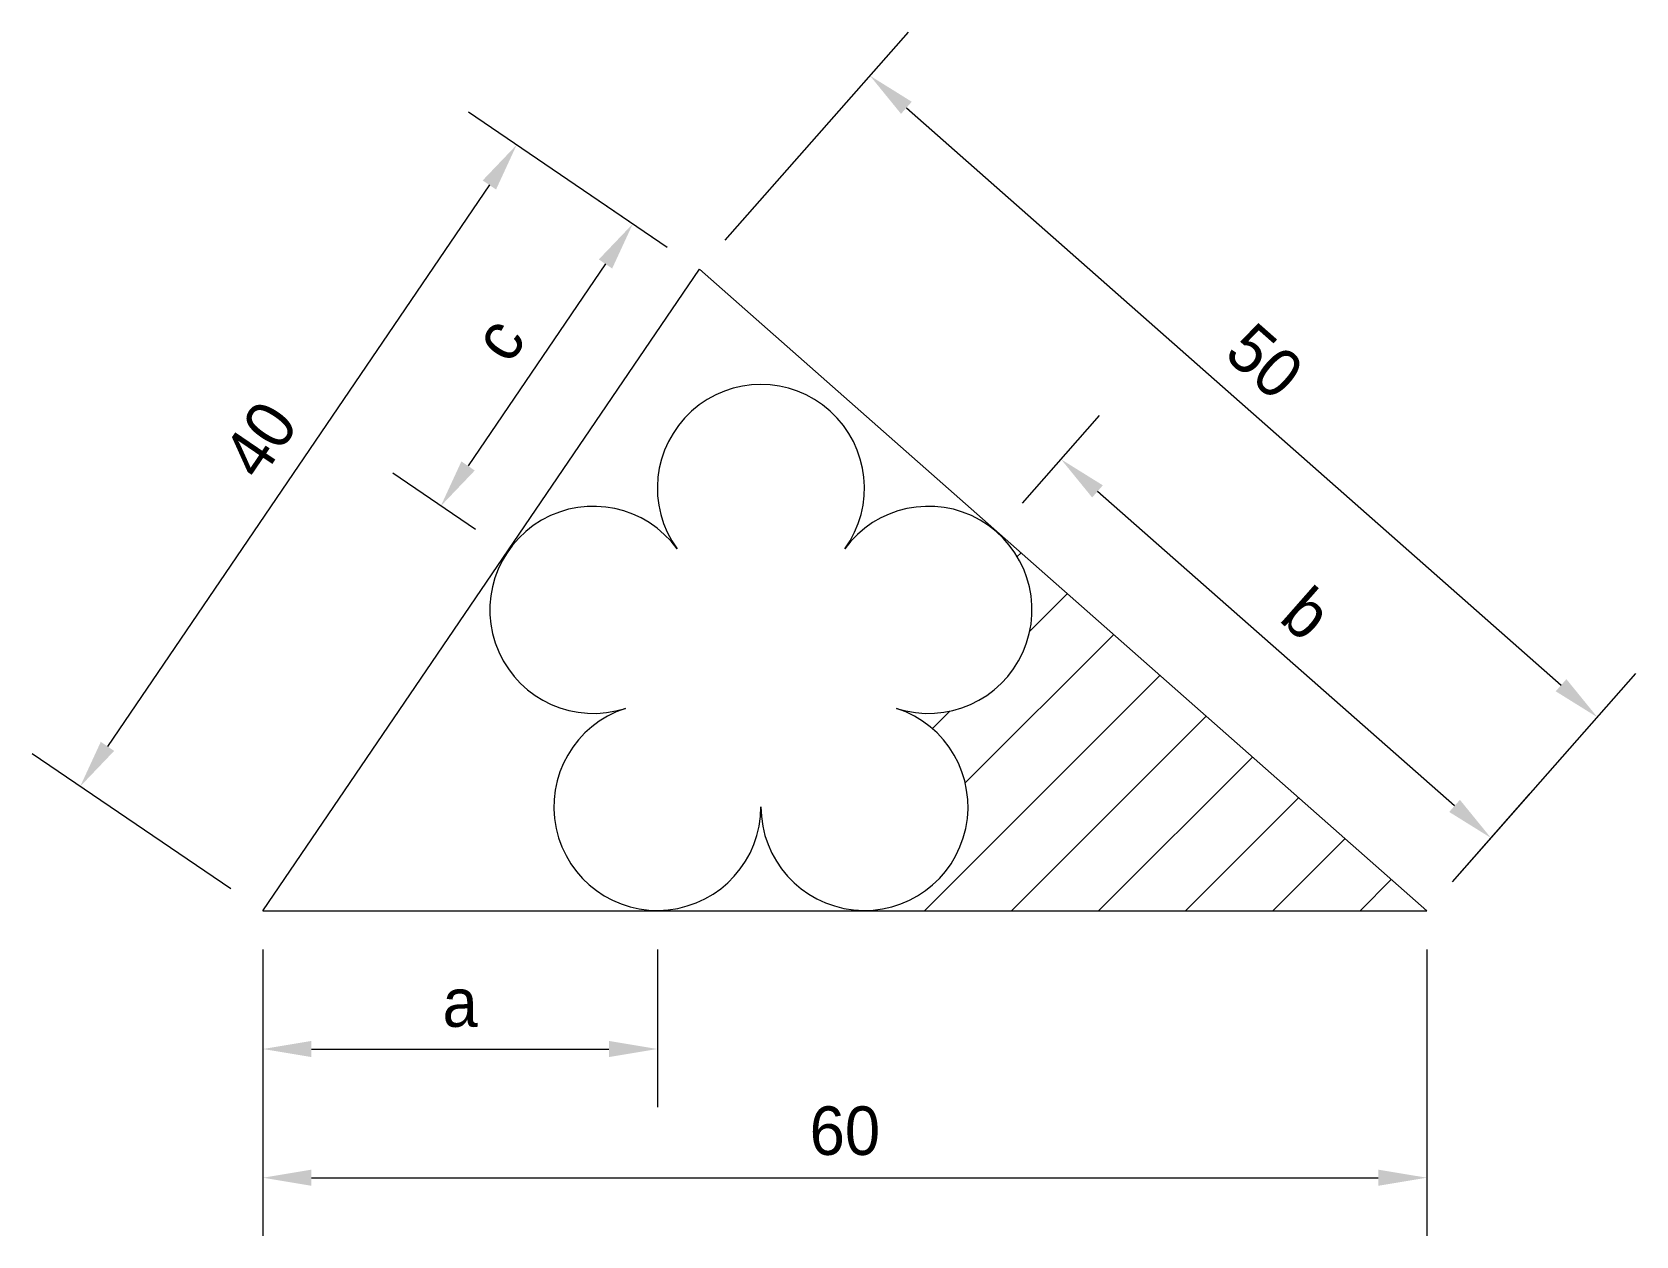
# Model space of a CAD drawing. Header units: centimetres. Extents: x 8715.9 to 8798.6, y -518 to -455.9.
import ezdxf

# ---------------------------------------------------------------- set-up
doc = ezdxf.new("R2010")
doc.units = ezdxf.units.CM
doc.header["$PDMODE"] = 35
doc.header["$PDSIZE"] = -2
doc.layers.add('標註', color=7, linetype='Continuous', lineweight=15)
doc.styles.add('文2.5', font='', dxfattribs={"height": 2.5})
doc.styles.get('文2.5').set_extended_font_data('PMingLiU')
doc.dimstyles.new('DIM2.5', dxfattribs={"dimtxt": 2.5, "dimasz": 2.5, "dimexe": 3, "dimexo": 2, "dimgap": 1, "dimtad": 1, "dimdec": 1, "dimdsep": 46, "dimtxsty": '文2.5', "dimcen": 0, "dimclrd": 256, "dimclre": 256, "dimadec": 0, "dimazin": 0, "dimtfac": 1, "dimtdec": 1, "dimtmove": 0, "dimatfit": 3, "dimfxl": 1, "dimlwd": 15, "dimlwe": 15, "dimarcsym": 0})

# ---------------------------------------------------------------- blocks, each defined once
blk = doc.blocks.new('*D1')
at = {"layer": 'Defpoints', "color": 0, "transparency": 16777216}
for p in [(8750.309, -468.15), (8796.605, -491.248), (8787.809, -501.222)]:
    blk.add_point(p, dxfattribs=at)
at = {"layer": '標註', "lineweight": 15, "transparency": 16777216}
for p, q in [((8751.632, -466.65), (8761.089, -455.926)), ((8760.98, -459.83), (8794.73, -489.595)), ((8789.132, -499.722), (8798.589, -488.998))]:
    blk.add_line(p, q, dxfattribs=at)
at = {"layer": '標註', "transparency": 16777216}
for points in [[(8761.255, -459.517), (8760.704, -460.142), (8759.105, -458.176)], [(8795.005, -489.282), (8794.454, -489.907), (8796.605, -491.248)]]:
    blk.add_solid(points, dxfattribs=at)
at = {"layer": '標註', "color": 0, "transparency": 16777216, "insert": (8779.452, -472.901), "char_height": 2.5, "attachment_point": 5, "rotation": 318.59038, "style": '文2.5'}
blk.add_mtext('50', dxfattribs=at)
blk = doc.blocks.new('*D2')
at = {"layer": 'Defpoints', "color": 0, "transparency": 16777216}
for p in [(8750.309, -468.15), (8718.388, -494.812), (8727.809, -501.222)]:
    blk.add_point(p, dxfattribs=at)
at = {"layer": '標註', "lineweight": 15, "transparency": 16777216}
for p, q in [((8748.655, -467.025), (8738.407, -460.053)), ((8739.482, -463.807), (8719.794, -492.745)), ((8726.155, -500.097), (8715.907, -493.125))]:
    blk.add_line(p, q, dxfattribs=at)
at = {"layer": '標註', "transparency": 16777216}
for points in [[(8739.137, -463.573), (8739.826, -464.042), (8740.888, -461.74)], [(8719.45, -492.511), (8720.139, -492.98), (8718.388, -494.812)]]:
    blk.add_solid(points, dxfattribs=at)
at = {"layer": '標註', "color": 0, "transparency": 16777216, "insert": (8727.66, -476.931), "char_height": 2.5, "attachment_point": 5, "rotation": 55.77113, "style": '文2.5'}
blk.add_mtext('40', dxfattribs=at)
blk = doc.blocks.new('*D3')
at = {"layer": 'Defpoints', "color": 0, "transparency": 16777216}
for p in [(8727.809, -501.222), (8787.809, -501.222), (8787.809, -514.981)]:
    blk.add_point(p, dxfattribs=at)
at = {"layer": '標註', "lineweight": 15, "transparency": 16777216}
for p, q in [((8727.809, -503.222), (8727.809, -517.981)), ((8787.809, -503.222), (8787.809, -517.981)), ((8730.309, -514.981), (8785.309, -514.981))]:
    blk.add_line(p, q, dxfattribs=at)
at = {"layer": '標註', "transparency": 16777216}
for points in [[(8730.309, -514.565), (8730.309, -515.398), (8727.809, -514.981)], [(8785.309, -514.565), (8785.309, -515.398), (8787.809, -514.981)]]:
    blk.add_solid(points, dxfattribs=at)
at = {"layer": '標註', "color": 0, "transparency": 16777216, "insert": (8757.809, -512.573), "char_height": 2.5, "attachment_point": 5, "style": '文2.5'}
blk.add_mtext('60', dxfattribs=at)
blk = doc.blocks.new('*D11')
at = {"layer": 'Defpoints', "color": 0, "transparency": 16777216}
for p in [(8727.809, -501.222), (8748.143, -501.222), (8748.143, -508.347)]:
    blk.add_point(p, dxfattribs=at)
at = {"layer": '標註', "lineweight": 15, "transparency": 16777216}
for p, q in [((8727.809, -503.222), (8727.809, -511.347)), ((8748.143, -503.222), (8748.143, -511.347)), ((8730.309, -508.347), (8745.643, -508.347))]:
    blk.add_line(p, q, dxfattribs=at)
at = {"layer": '標註', "transparency": 16777216}
for points in [[(8730.309, -507.93), (8730.309, -508.763), (8727.809, -508.347)], [(8745.643, -507.93), (8745.643, -508.763), (8748.143, -508.347)]]:
    blk.add_solid(points, dxfattribs=at)
at = {"layer": '標註', "color": 0, "transparency": 16777216, "insert": (8737.976, -505.971), "char_height": 2.5, "attachment_point": 5, "style": '文2.5'}
blk.add_mtext('a', dxfattribs=at)
blk = doc.blocks.new('*D14')
at = {"layer": 'Defpoints', "color": 0, "transparency": 16777216}
for p in [(8768.956, -477.951), (8765.649, -481.706), (8787.809, -501.222)]:
    blk.add_point(p, dxfattribs=at)
at = {"layer": '標註', "lineweight": 15, "transparency": 16777216}
for p, q in [((8766.971, -480.205), (8770.939, -475.699)), ((8789.24, -495.814), (8770.832, -479.603)), ((8789.131, -499.721), (8793.099, -495.215))]:
    blk.add_line(p, q, dxfattribs=at)
at = {"layer": '標註', "transparency": 16777216}
for points in [[(8771.108, -479.29), (8770.557, -479.916), (8768.956, -477.951)], [(8789.515, -495.502), (8788.964, -496.127), (8791.116, -497.467)]]:
    blk.add_solid(points, dxfattribs=at)
at = {"layer": '標註', "color": 0, "transparency": 16777216, "insert": (8781.618, -485.913), "char_height": 2.5, "attachment_point": 5, "rotation": 318.62995, "style": '文2.5'}
blk.add_mtext('b', dxfattribs=at)
blk = doc.blocks.new('*D15')
at = {"layer": 'Defpoints', "color": 0, "transparency": 16777216}
for p in [(8750.309, -468.15), (8736.978, -480.358), (8740.413, -482.695)]:
    blk.add_point(p, dxfattribs=at)
at = {"layer": '標註', "lineweight": 15, "transparency": 16777216}
for p, q in [((8748.655, -467.025), (8744.394, -464.126)), ((8745.468, -467.88), (8738.385, -478.292)), ((8738.759, -481.57), (8734.498, -478.671))]:
    blk.add_line(p, q, dxfattribs=at)
at = {"layer": '標註', "transparency": 16777216}
for points in [[(8745.123, -467.646), (8745.812, -468.114), (8746.874, -465.813)], [(8738.04, -478.057), (8738.729, -478.526), (8736.978, -480.358)]]:
    blk.add_solid(points, dxfattribs=at)
at = {"layer": '標註', "color": 0, "transparency": 16777216, "insert": (8739.962, -471.75), "char_height": 2.5, "attachment_point": 5, "rotation": 55.77113, "style": '文2.5'}
blk.add_mtext('c', dxfattribs=at)

msp = doc.modelspace()

# ---------------------------------------------------------------- hatches: boundary and pattern name
at = {"layer": '標註'}
h = msp.add_hatch(dxfattribs=at)
h.set_pattern_fill('ANSI31', color=256)
h.paths.add_polyline_path([(8787.809, -501.222), (8765.649, -481.706, -0.814058), (8760.469, -490.786, -0.854081), (8758.819, -501.201)])

# ---------------------------------------------------------------- linework, layer by layer
for p, q in [((8727.809, -501.222), (8750.309, -468.15)), ((8750.309, -468.15), (8787.809, -501.222)), ((8727.809, -501.222), (8787.809, -501.222))]:
    msp.add_line(p, q, dxfattribs=at)
for centre, start, end in [((8753.481, -479.434), 324, 216), ((8744.844, -485.709), 36, 288), ((8762.118, -485.709), 252, 144), ((8748.143, -495.863), 108, 0), ((8758.819, -495.863), 180, 72)]:
    msp.add_arc(centre, 5.338, start, end, dxfattribs=at)

# ---------------------------------------------------------------- dimensions: what is measured, and where the dimension line sits
for p2, distance, picture, middle in [((8787.809, -501.222), 13.298, '*D1', (8779.452, -472.901)), ((8727.809, -501.222), -11.395, '*D2', (8727.66, -476.931))]:
    dim = msp.add_aligned_dim(p1=(8750.309, -468.15), p2=p2, distance=distance, dimstyle='DIM2.5', dxfattribs=at)
    dim.commit()
    dim.dimension.update_dxf_attribs({"geometry": picture, "text_midpoint": middle})
for p1, p2, distance, text, picture, middle in [((8750.309, -468.15), (8740.413, -482.695), -4.154, 'c', '*D15', (8739.962, -471.75)), ((8787.809, -501.222), (8765.649, -481.706), -5.004, 'b', '*D14', (8781.618, -485.913))]:
    dim = msp.add_aligned_dim(p1=p1, p2=p2, distance=distance, text=text, dimstyle='DIM2.5', dxfattribs=at)
    dim.commit()
    dim.dimension.update_dxf_attribs({"geometry": picture, "text_midpoint": middle})
dim = msp.add_linear_dim(base=(8787.809, -514.981), p1=(8727.809, -501.222), p2=(8787.809, -501.222), dimstyle='DIM2.5', dxfattribs=at)
dim.commit()
dim.dimension.update_dxf_attribs({"geometry": '*D3', "text_midpoint": (8757.809, -512.573)})
dim = msp.add_linear_dim(base=(8748.143, -508.347), p1=(8727.809, -501.222), p2=(8748.143, -501.222), text='a', dimstyle='DIM2.5', dxfattribs=at)
dim.commit()
dim.dimension.update_dxf_attribs({"geometry": '*D11', "text_midpoint": (8737.976, -505.971)})

doc.saveas('drawing.dxf')
